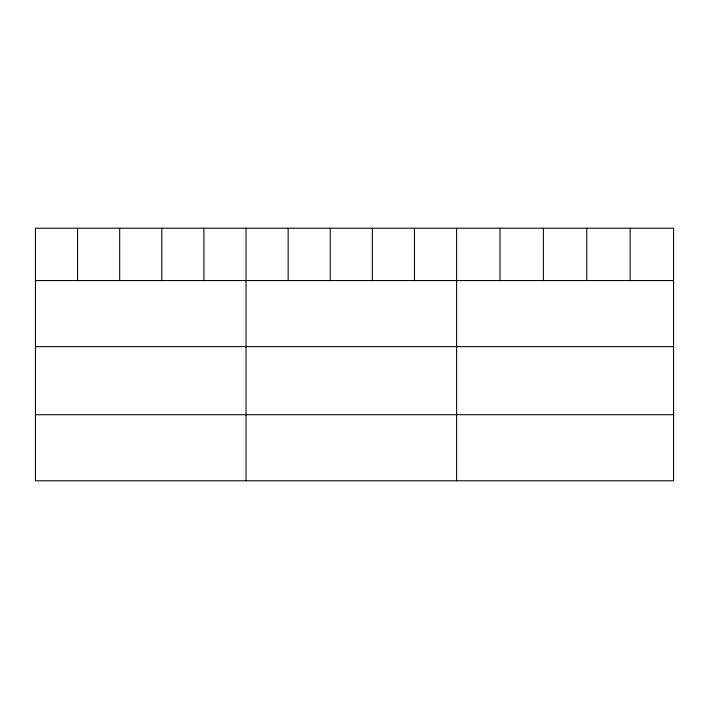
<?xml version="1.0" encoding="UTF-8"?>
<svg xmlns="http://www.w3.org/2000/svg" width="709" height="709" viewBox="0 0 709 709"><rect width="100%" height="100%" fill="white"/><g stroke="black" fill="none" stroke-linecap="round" stroke-linejoin="round"><path stroke-width="1.06" d="M35.45 280.578L673.55 280.578M35.45 346.648L673.55 346.648M35.45 414.712L673.55 414.712M630.159 228.218L630.159 280.578M586.768 228.218L586.768 280.578M543.378 228.218L543.378 280.578M499.987 228.218L499.987 280.578M456.596 228.218L456.596 480.782M414.481 228.218L414.481 280.578M372.367 228.218L372.367 280.578M330.252 228.218L330.252 280.578M288.138 228.218L288.138 280.578M246.023 228.218L246.023 480.782M203.908 228.218L203.908 280.578M161.794 228.218L161.794 280.578M119.679 228.218L119.679 280.578M77.565 228.218L77.565 280.578M673.55 228.218L35.45 228.218L35.45 480.782L673.55 480.782L673.55 228.218"/></g></svg>
